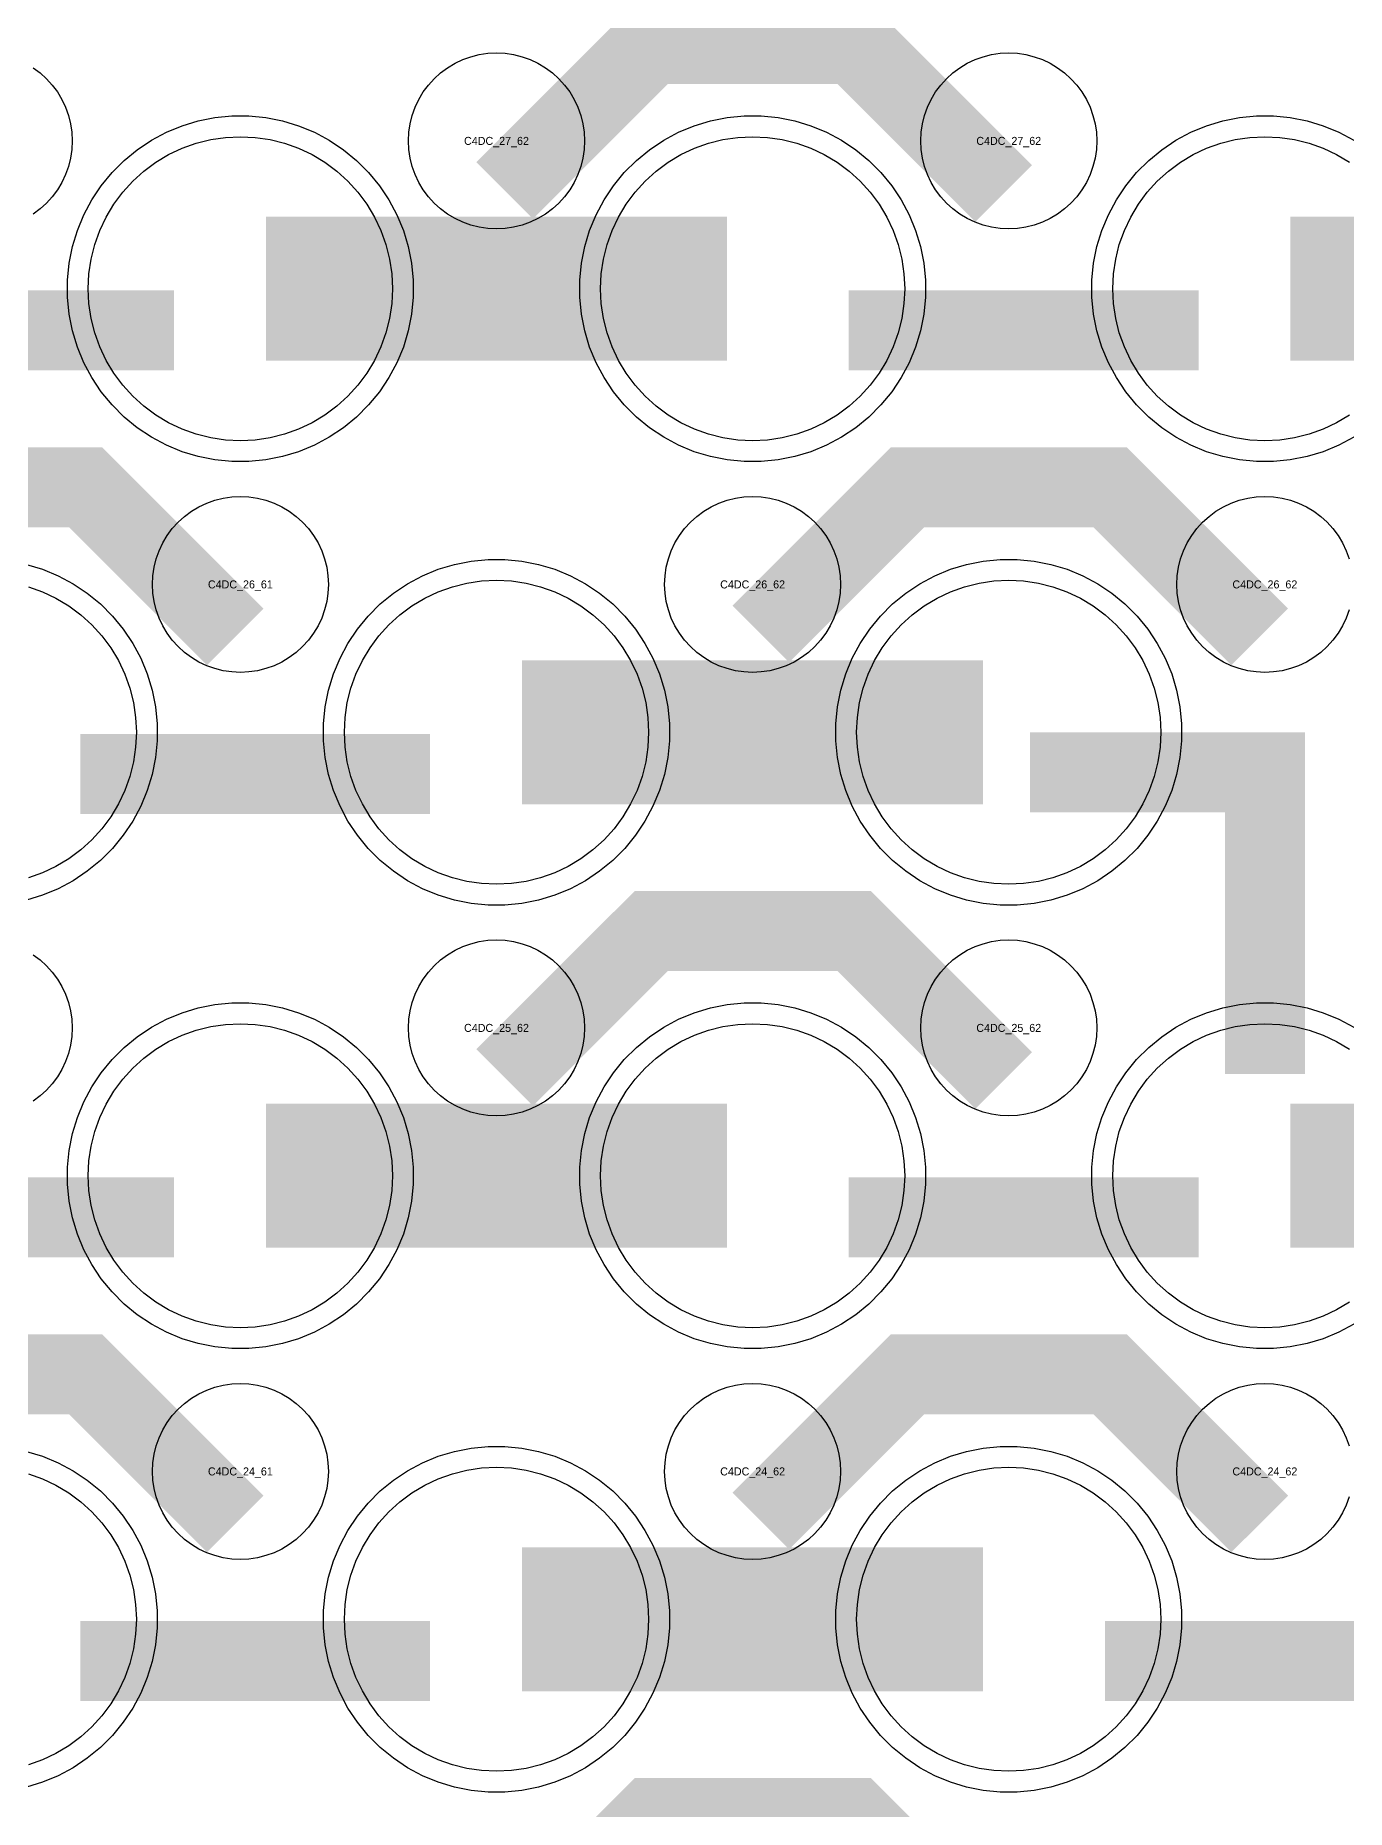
# Model space of a CAD drawing. Extents: x -11880 to 11880, y -14992 to 14992.
# Drawn here: x 7696 to 8106, y -11573 to -11019 of the extents above; entities that cross this region are included whole.
import ezdxf
from ezdxf.enums import TextEntityAlignment as Align

# ---------------------------------------------------------------- set-up
doc = ezdxf.new("R2010")
doc.units = 0
doc.header["$MEASUREMENT"] = 0
for name, color, linetype in [('GDS_775_DT_237', 138, 'CONTINUOUS'), ('RDL1_FS', 34, 'CONTINUOUS'), ('RDL_BS', 160, 'CONTINUOUS')]:
    doc.layers.add(name, color=color, linetype=linetype)

msp = doc.modelspace()

# ---------------------------------------------------------------- linework, layer by layer
at = {"layer": 'RDL1_FS', "color": 241, "true_color": 0xf7abae}
for points in [[(7760, -11145.844), (7755.343, -11145.615), (7750.732, -11144.931), (7746.209, -11143.799), (7741.819, -11142.227), (7737.605, -11140.235), (7733.605, -11137.837), (7729.86, -11135.059), (7726.406, -11131.929), (7723.276, -11128.475), (7720.498, -11124.73), (7718.1, -11120.73), (7716.108, -11116.516), (7714.536, -11112.126), (7713.404, -11107.603), (7712.72, -11102.992), (7712.491, -11098.335), (7712.72, -11093.678), (7713.404, -11089.067), (7714.536, -11084.544), (7716.108, -11080.154), (7718.1, -11075.94), (7720.498, -11071.94), (7723.276, -11068.195), (7726.406, -11064.741), (7729.86, -11061.611), (7733.605, -11058.833), (7737.605, -11056.435), (7741.819, -11054.443), (7746.209, -11052.871), (7750.732, -11051.739), (7755.343, -11051.055), (7760, -11050.826), (7764.657, -11051.055), (7769.268, -11051.739), (7773.791, -11052.871), (7778.181, -11054.443), (7782.395, -11056.435), (7786.395, -11058.833), (7790.14, -11061.611), (7793.594, -11064.741), (7796.724, -11068.195), (7799.502, -11071.94), (7801.9, -11075.94), (7803.892, -11080.154), (7805.464, -11084.544), (7806.596, -11089.067), (7807.28, -11093.678), (7807.509, -11098.335), (7807.28, -11102.992), (7806.596, -11107.603), (7805.464, -11112.126), (7803.892, -11116.516), (7801.9, -11120.73), (7799.502, -11124.73), (7796.724, -11128.475), (7793.594, -11131.929), (7790.14, -11135.059), (7786.395, -11137.837), (7782.395, -11140.235), (7778.181, -11142.227), (7773.791, -11143.799), (7769.268, -11144.931), (7764.657, -11145.615)], [(7920, -11145.844), (7915.343, -11145.615), (7910.732, -11144.931), (7906.209, -11143.799), (7901.819, -11142.227), (7897.605, -11140.235), (7893.605, -11137.837), (7889.86, -11135.059), (7886.406, -11131.929), (7883.276, -11128.475), (7880.498, -11124.73), (7878.1, -11120.73), (7876.108, -11116.516), (7874.536, -11112.126), (7873.404, -11107.603), (7872.72, -11102.992), (7872.491, -11098.335), (7872.72, -11093.678), (7873.404, -11089.067), (7874.536, -11084.544), (7876.108, -11080.154), (7878.1, -11075.94), (7880.498, -11071.94), (7883.276, -11068.195), (7886.406, -11064.741), (7889.86, -11061.611), (7893.605, -11058.833), (7897.605, -11056.435), (7901.819, -11054.443), (7906.209, -11052.871), (7910.732, -11051.739), (7915.343, -11051.055), (7920, -11050.826), (7924.657, -11051.055), (7929.268, -11051.739), (7933.791, -11052.871), (7938.181, -11054.443), (7942.395, -11056.435), (7946.395, -11058.833), (7950.14, -11061.611), (7953.594, -11064.741), (7956.724, -11068.195), (7959.502, -11071.94), (7961.9, -11075.94), (7963.892, -11080.154), (7965.464, -11084.544), (7966.596, -11089.067), (7967.28, -11093.678), (7967.509, -11098.335), (7967.28, -11102.992), (7966.596, -11107.603), (7965.464, -11112.126), (7963.892, -11116.516), (7961.9, -11120.73), (7959.502, -11124.73), (7956.724, -11128.475), (7953.594, -11131.929), (7950.14, -11135.059), (7946.395, -11137.837), (7942.395, -11140.235), (7938.181, -11142.227), (7933.791, -11143.799), (7929.268, -11144.931), (7924.657, -11145.615)], [(7840, -11561.534), (7835.343, -11561.305), (7830.732, -11560.621), (7826.209, -11559.489), (7821.819, -11557.917), (7817.605, -11555.925), (7813.605, -11553.527), (7809.86, -11550.749), (7806.406, -11547.619), (7803.276, -11544.165), (7800.498, -11540.42), (7798.1, -11536.42), (7796.108, -11532.206), (7794.536, -11527.816), (7793.404, -11523.293), (7792.72, -11518.682), (7792.491, -11514.025), (7792.72, -11509.368), (7793.404, -11504.757), (7794.536, -11500.234), (7796.108, -11495.844), (7798.1, -11491.63), (7800.498, -11487.63), (7803.276, -11483.885), (7806.406, -11480.431), (7809.86, -11477.301), (7813.605, -11474.523), (7817.605, -11472.125), (7821.819, -11470.133), (7826.209, -11468.561), (7830.732, -11467.429), (7835.343, -11466.745), (7840, -11466.516), (7844.657, -11466.745), (7849.268, -11467.429), (7853.791, -11468.561), (7858.181, -11470.133), (7862.395, -11472.125), (7866.395, -11474.523), (7870.14, -11477.301), (7873.594, -11480.431), (7876.724, -11483.885), (7879.502, -11487.63), (7881.9, -11491.63), (7883.892, -11495.844), (7885.464, -11500.234), (7886.596, -11504.757), (7887.28, -11509.368), (7887.509, -11514.025), (7887.28, -11518.682), (7886.596, -11523.293), (7885.464, -11527.816), (7883.892, -11532.206), (7881.9, -11536.42), (7879.502, -11540.42), (7876.724, -11544.165), (7873.594, -11547.619), (7870.14, -11550.749), (7866.395, -11553.527), (7862.395, -11555.925), (7858.181, -11557.917), (7853.791, -11559.489), (7849.268, -11560.621), (7844.657, -11561.305)], [(8000, -11561.534), (7995.343, -11561.305), (7990.732, -11560.621), (7986.209, -11559.489), (7981.819, -11557.917), (7977.605, -11555.925), (7973.605, -11553.527), (7969.86, -11550.749), (7966.406, -11547.619), (7963.276, -11544.165), (7960.498, -11540.42), (7958.1, -11536.42), (7956.108, -11532.206), (7954.536, -11527.816), (7953.404, -11523.293), (7952.72, -11518.682), (7952.491, -11514.025), (7952.72, -11509.368), (7953.404, -11504.757), (7954.536, -11500.234), (7956.108, -11495.844), (7958.1, -11491.63), (7960.498, -11487.63), (7963.276, -11483.885), (7966.406, -11480.431), (7969.86, -11477.301), (7973.605, -11474.523), (7977.605, -11472.125), (7981.819, -11470.133), (7986.209, -11468.561), (7990.732, -11467.429), (7995.343, -11466.745), (8000, -11466.516), (8004.657, -11466.745), (8009.268, -11467.429), (8013.791, -11468.561), (8018.181, -11470.133), (8022.395, -11472.125), (8026.395, -11474.523), (8030.14, -11477.301), (8033.594, -11480.431), (8036.724, -11483.885), (8039.502, -11487.63), (8041.9, -11491.63), (8043.892, -11495.844), (8045.464, -11500.234), (8046.596, -11504.757), (8047.28, -11509.368), (8047.509, -11514.025), (8047.28, -11518.682), (8046.596, -11523.293), (8045.464, -11527.816), (8043.892, -11532.206), (8041.9, -11536.42), (8039.502, -11540.42), (8036.724, -11544.165), (8033.594, -11547.619), (8030.14, -11550.749), (8026.395, -11553.527), (8022.395, -11555.925), (8018.181, -11557.917), (8013.791, -11559.489), (8009.268, -11560.621), (8004.657, -11561.305)]]:
    msp.add_lwpolyline(points, close=True, dxfattribs=at)
for points in [[(8106.395, -11137.837), (8102.395, -11140.235), (8098.181, -11142.227), (8093.791, -11143.799), (8089.268, -11144.931), (8084.657, -11145.615), (8080, -11145.844), (8075.343, -11145.615), (8070.732, -11144.931), (8066.209, -11143.799), (8061.819, -11142.227), (8057.605, -11140.235), (8053.605, -11137.837), (8049.86, -11135.059), (8046.406, -11131.929), (8043.276, -11128.475), (8040.498, -11124.73), (8038.1, -11120.73), (8036.108, -11116.516), (8034.536, -11112.126), (8033.404, -11107.603), (8032.72, -11102.992), (8032.491, -11098.335), (8032.72, -11093.678), (8033.404, -11089.067), (8034.536, -11084.544), (8036.108, -11080.154), (8038.1, -11075.94), (8040.498, -11071.94), (8043.276, -11068.195), (8046.406, -11064.741), (8049.86, -11061.611), (8053.605, -11058.833), (8057.605, -11056.435), (8061.819, -11054.443), (8066.209, -11052.871), (8070.732, -11051.739), (8075.343, -11051.055), (8080, -11050.826), (8084.657, -11051.055), (8089.268, -11051.739), (8093.791, -11052.871), (8098.181, -11054.443), (8102.395, -11056.435), (8106.395, -11058.833)], [(7693.791, -11468.561), (7698.181, -11470.133), (7702.395, -11472.125), (7706.395, -11474.523), (7710.14, -11477.301), (7713.594, -11480.431), (7716.724, -11483.885), (7719.502, -11487.63), (7721.9, -11491.63), (7723.892, -11495.844), (7725.464, -11500.234), (7726.596, -11504.757), (7727.28, -11509.368), (7727.509, -11514.025), (7727.28, -11518.682), (7726.596, -11523.293), (7725.464, -11527.816), (7723.892, -11532.206), (7721.9, -11536.42), (7719.502, -11540.42), (7716.724, -11544.165), (7713.594, -11547.619), (7710.14, -11550.749), (7706.395, -11553.527), (7702.395, -11555.925), (7698.181, -11557.917), (7693.791, -11559.489)]]:
    msp.add_lwpolyline(points, dxfattribs=at)
for points in [[(7768.002, -11098.335, 45, 45, 0), (7840.002, -11098.335, 45, 45, 0)], [(7840.002, -11098.335, 45, 45, 0), (7912.002, -11098.335, 45, 45, 0)], [(8088.002, -11098.335, 45, 45, 0), (8160.002, -11098.335, 45, 45, 0)], [(7848.002, -11514.025, 45, 45, 0), (7920.002, -11514.025, 45, 45, 0)], [(7920.002, -11514.025, 45, 45, 0), (7992.002, -11514.025, 45, 45, 0)]]:
    msp.add_lwpolyline(points, format="xyseb", dxfattribs=at)
at = {"layer": 'RDL1_FS'}
for points in [[(7840, -11284.409), (7835.343, -11284.18), (7830.732, -11283.496), (7826.209, -11282.364), (7821.819, -11280.792), (7817.605, -11278.8), (7813.605, -11276.402), (7809.86, -11273.624), (7806.406, -11270.494), (7803.276, -11267.04), (7800.498, -11263.295), (7798.1, -11259.295), (7796.108, -11255.081), (7794.536, -11250.691), (7793.404, -11246.168), (7792.72, -11241.557), (7792.491, -11236.9), (7792.72, -11232.243), (7793.404, -11227.632), (7794.536, -11223.109), (7796.108, -11218.719), (7798.1, -11214.505), (7800.498, -11210.505), (7803.276, -11206.76), (7806.406, -11203.306), (7809.86, -11200.176), (7813.605, -11197.398), (7817.605, -11195), (7821.819, -11193.008), (7826.209, -11191.436), (7830.732, -11190.304), (7835.343, -11189.62), (7840, -11189.391), (7844.657, -11189.62), (7849.268, -11190.304), (7853.791, -11191.436), (7858.181, -11193.008), (7862.395, -11195), (7866.395, -11197.398), (7870.14, -11200.176), (7873.594, -11203.306), (7876.724, -11206.76), (7879.502, -11210.505), (7881.9, -11214.505), (7883.892, -11218.719), (7885.464, -11223.109), (7886.596, -11227.632), (7887.28, -11232.243), (7887.509, -11236.9), (7887.28, -11241.557), (7886.596, -11246.168), (7885.464, -11250.691), (7883.892, -11255.081), (7881.9, -11259.295), (7879.502, -11263.295), (7876.724, -11267.04), (7873.594, -11270.494), (7870.14, -11273.624), (7866.395, -11276.402), (7862.395, -11278.8), (7858.181, -11280.792), (7853.791, -11282.364), (7849.268, -11283.496), (7844.657, -11284.18)], [(8000, -11284.409), (7995.343, -11284.18), (7990.732, -11283.496), (7986.209, -11282.364), (7981.819, -11280.792), (7977.605, -11278.8), (7973.605, -11276.402), (7969.86, -11273.624), (7966.406, -11270.494), (7963.276, -11267.04), (7960.498, -11263.295), (7958.1, -11259.295), (7956.108, -11255.081), (7954.536, -11250.691), (7953.404, -11246.168), (7952.72, -11241.557), (7952.491, -11236.9), (7952.72, -11232.243), (7953.404, -11227.632), (7954.536, -11223.109), (7956.108, -11218.719), (7958.1, -11214.505), (7960.498, -11210.505), (7963.276, -11206.76), (7966.406, -11203.306), (7969.86, -11200.176), (7973.605, -11197.398), (7977.605, -11195), (7981.819, -11193.008), (7986.209, -11191.436), (7990.732, -11190.304), (7995.343, -11189.62), (8000, -11189.391), (8004.657, -11189.62), (8009.268, -11190.304), (8013.791, -11191.436), (8018.181, -11193.008), (8022.395, -11195), (8026.395, -11197.398), (8030.14, -11200.176), (8033.594, -11203.306), (8036.724, -11206.76), (8039.502, -11210.505), (8041.9, -11214.505), (8043.892, -11218.719), (8045.464, -11223.109), (8046.596, -11227.632), (8047.28, -11232.243), (8047.509, -11236.9), (8047.28, -11241.557), (8046.596, -11246.168), (8045.464, -11250.691), (8043.892, -11255.081), (8041.9, -11259.295), (8039.502, -11263.295), (8036.724, -11267.04), (8033.594, -11270.494), (8030.14, -11273.624), (8026.395, -11276.402), (8022.395, -11278.8), (8018.181, -11280.792), (8013.791, -11282.364), (8009.268, -11283.496), (8004.657, -11284.18)], [(7760, -11422.969), (7755.343, -11422.74), (7750.732, -11422.056), (7746.209, -11420.924), (7741.819, -11419.352), (7737.605, -11417.36), (7733.605, -11414.962), (7729.86, -11412.184), (7726.406, -11409.054), (7723.276, -11405.6), (7720.498, -11401.855), (7718.1, -11397.855), (7716.108, -11393.641), (7714.536, -11389.251), (7713.404, -11384.728), (7712.72, -11380.117), (7712.491, -11375.46), (7712.72, -11370.803), (7713.404, -11366.192), (7714.536, -11361.669), (7716.108, -11357.279), (7718.1, -11353.065), (7720.498, -11349.065), (7723.276, -11345.32), (7726.406, -11341.866), (7729.86, -11338.736), (7733.605, -11335.958), (7737.605, -11333.56), (7741.819, -11331.568), (7746.209, -11329.996), (7750.732, -11328.864), (7755.343, -11328.18), (7760, -11327.951), (7764.657, -11328.18), (7769.268, -11328.864), (7773.791, -11329.996), (7778.181, -11331.568), (7782.395, -11333.56), (7786.395, -11335.958), (7790.14, -11338.736), (7793.594, -11341.866), (7796.724, -11345.32), (7799.502, -11349.065), (7801.9, -11353.065), (7803.892, -11357.279), (7805.464, -11361.669), (7806.596, -11366.192), (7807.28, -11370.803), (7807.509, -11375.46), (7807.28, -11380.117), (7806.596, -11384.728), (7805.464, -11389.251), (7803.892, -11393.641), (7801.9, -11397.855), (7799.502, -11401.855), (7796.724, -11405.6), (7793.594, -11409.054), (7790.14, -11412.184), (7786.395, -11414.962), (7782.395, -11417.36), (7778.181, -11419.352), (7773.791, -11420.924), (7769.268, -11422.056), (7764.657, -11422.74)], [(7920, -11422.969), (7915.343, -11422.74), (7910.732, -11422.056), (7906.209, -11420.924), (7901.819, -11419.352), (7897.605, -11417.36), (7893.605, -11414.962), (7889.86, -11412.184), (7886.406, -11409.054), (7883.276, -11405.6), (7880.498, -11401.855), (7878.1, -11397.855), (7876.108, -11393.641), (7874.536, -11389.251), (7873.404, -11384.728), (7872.72, -11380.117), (7872.491, -11375.46), (7872.72, -11370.803), (7873.404, -11366.192), (7874.536, -11361.669), (7876.108, -11357.279), (7878.1, -11353.065), (7880.498, -11349.065), (7883.276, -11345.32), (7886.406, -11341.866), (7889.86, -11338.736), (7893.605, -11335.958), (7897.605, -11333.56), (7901.819, -11331.568), (7906.209, -11329.996), (7910.732, -11328.864), (7915.343, -11328.18), (7920, -11327.951), (7924.657, -11328.18), (7929.268, -11328.864), (7933.791, -11329.996), (7938.181, -11331.568), (7942.395, -11333.56), (7946.395, -11335.958), (7950.14, -11338.736), (7953.594, -11341.866), (7956.724, -11345.32), (7959.502, -11349.065), (7961.9, -11353.065), (7963.892, -11357.279), (7965.464, -11361.669), (7966.596, -11366.192), (7967.28, -11370.803), (7967.509, -11375.46), (7967.28, -11380.117), (7966.596, -11384.728), (7965.464, -11389.251), (7963.892, -11393.641), (7961.9, -11397.855), (7959.502, -11401.855), (7956.724, -11405.6), (7953.594, -11409.054), (7950.14, -11412.184), (7946.395, -11414.962), (7942.395, -11417.36), (7938.181, -11419.352), (7933.791, -11420.924), (7929.268, -11422.056), (7924.657, -11422.74)]]:
    msp.add_lwpolyline(points, close=True, dxfattribs=at)
for points in [[(7693.791, -11191.436), (7698.181, -11193.008), (7702.395, -11195), (7706.395, -11197.398), (7710.14, -11200.176), (7713.594, -11203.306), (7716.724, -11206.76), (7719.502, -11210.505), (7721.9, -11214.505), (7723.892, -11218.719), (7725.464, -11223.109), (7726.596, -11227.632), (7727.28, -11232.243), (7727.509, -11236.9), (7727.28, -11241.557), (7726.596, -11246.168), (7725.464, -11250.691), (7723.892, -11255.081), (7721.9, -11259.295), (7719.502, -11263.295), (7716.724, -11267.04), (7713.594, -11270.494), (7710.14, -11273.624), (7706.395, -11276.402), (7702.395, -11278.8), (7698.181, -11280.792), (7693.791, -11282.364)], [(8106.395, -11414.962), (8102.395, -11417.36), (8098.181, -11419.352), (8093.791, -11420.924), (8089.268, -11422.056), (8084.657, -11422.74), (8080, -11422.969), (8075.343, -11422.74), (8070.732, -11422.056), (8066.209, -11420.924), (8061.819, -11419.352), (8057.605, -11417.36), (8053.605, -11414.962), (8049.86, -11412.184), (8046.406, -11409.054), (8043.276, -11405.6), (8040.498, -11401.855), (8038.1, -11397.855), (8036.108, -11393.641), (8034.536, -11389.251), (8033.404, -11384.728), (8032.72, -11380.117), (8032.491, -11375.46), (8032.72, -11370.803), (8033.404, -11366.192), (8034.536, -11361.669), (8036.108, -11357.279), (8038.1, -11353.065), (8040.498, -11349.065), (8043.276, -11345.32), (8046.406, -11341.866), (8049.86, -11338.736), (8053.605, -11335.958), (8057.605, -11333.56), (8061.819, -11331.568), (8066.209, -11329.996), (8070.732, -11328.864), (8075.343, -11328.18), (8080, -11327.951), (8084.657, -11328.18), (8089.268, -11328.864), (8093.791, -11329.996), (8098.181, -11331.568), (8102.395, -11333.56), (8106.395, -11335.958)]]:
    msp.add_lwpolyline(points, dxfattribs=at)
for points in [[(7848.002, -11236.9, 45, 45, 0), (7920.002, -11236.9, 45, 45, 0)], [(7920.002, -11236.9, 45, 45, 0), (7992.002, -11236.9, 45, 45, 0)], [(7768.002, -11375.46, 45, 45, 0), (7840.002, -11375.46, 45, 45, 0)], [(7840.002, -11375.46, 45, 45, 0), (7912.002, -11375.46, 45, 45, 0)], [(8088.002, -11375.46, 45, 45, 0), (8160.002, -11375.46, 45, 45, 0)]]:
    msp.add_lwpolyline(points, format="xyseb", dxfattribs=at)
at = {"layer": 'RDL_BS'}
for points in [[(7842.562, -11067.649, 25, 25, 0), (7888.377, -11021.834, 25, 25, 0), (7921.93, -11021.834, 25, 25, 0)], [(7998.401, -11068.548, 25, 25, 0), (7951.687, -11021.834, 25, 25, 0), (7921.929, -11021.834, 25, 25, 0)], [(7758.401, -11207.113, 25, 25, 0), (7711.687, -11160.399, 25, 25, 0), (7681.929, -11160.399, 25, 25, 0)], [(7922.562, -11206.214, 25, 25, 0), (7968.377, -11160.399, 25, 25, 0), (8001.93, -11160.399, 25, 25, 0)], [(8078.401, -11207.113, 25, 25, 0), (8031.687, -11160.399, 25, 25, 0), (8001.929, -11160.399, 25, 25, 0)], [(8080, -11343.677, 25, 25, 0), (8080, -11236.9, 25, 25, 0)], [(7710.016, -11249.913, 25, 25, 0), (7819.281, -11249.913, 25, 25, 0)], [(8092.5, -11249.4, 25, 25, 0), (8006.667, -11249.4, 25, 25, 0)], [(8052.944, -11249.4, 25, 25, 0), (8011.74, -11249.4, 25, 25, 0)], [(8080, -11267.369, 25, 25, 0), (8080, -11312.989, 25, 25, 0)], [(7842.562, -11344.774, 25, 25, 0), (7888.377, -11298.959, 25, 25, 0), (7921.93, -11298.959, 25, 25, 0)], [(7998.401, -11345.673, 25, 25, 0), (7951.687, -11298.959, 25, 25, 0), (7921.929, -11298.959, 25, 25, 0)], [(7630.016, -11388.473, 25, 25, 0), (7739.281, -11388.473, 25, 25, 0)], [(7950.016, -11388.473, 25, 25, 0), (8059.281, -11388.473, 25, 25, 0)], [(7758.401, -11484.238, 25, 25, 0), (7711.687, -11437.524, 25, 25, 0), (7681.929, -11437.524, 25, 25, 0)], [(7922.562, -11483.339, 25, 25, 0), (7968.377, -11437.524, 25, 25, 0), (8001.93, -11437.524, 25, 25, 0)], [(8078.401, -11484.238, 25, 25, 0), (8031.687, -11437.524, 25, 25, 0), (8001.929, -11437.524, 25, 25, 0)], [(7842.562, -11621.904, 25, 25, 0), (7888.377, -11576.089, 25, 25, 0), (7921.93, -11576.089, 25, 25, 0)], [(7998.401, -11622.803, 25, 25, 0), (7951.687, -11576.089, 25, 25, 0), (7921.929, -11576.089, 25, 25, 0)]]:
    msp.add_lwpolyline(points, format="xyseb", dxfattribs=at)
for points in [[(7695.28, -11029.29), (7697.443, -11030.893), (7699.442, -11032.705), (7701.254, -11034.704), (7702.857, -11036.867), (7704.25, -11039.191), (7705.402, -11041.628), (7706.309, -11044.163), (7706.966, -11046.782), (7707.362, -11049.454), (7707.494, -11052.147), (7707.362, -11054.84), (7706.966, -11057.512), (7706.309, -11060.131), (7705.402, -11062.666), (7704.25, -11065.103), (7702.857, -11067.427), (7701.254, -11069.59), (7699.442, -11071.589), (7697.443, -11073.401), (7695.28, -11075.004)], [(8106.309, -11198.696), (8105.402, -11201.231), (8104.25, -11203.668), (8102.857, -11205.992), (8101.254, -11208.155), (8099.442, -11210.154), (8097.443, -11211.966), (8095.28, -11213.569), (8092.956, -11214.962), (8090.519, -11216.114), (8087.984, -11217.021), (8085.365, -11217.678), (8082.693, -11218.074), (8080, -11218.206), (8077.307, -11218.074), (8074.635, -11217.678), (8072.016, -11217.021), (8069.481, -11216.114), (8067.044, -11214.962), (8064.72, -11213.569), (8062.557, -11211.966), (8060.558, -11210.154), (8058.746, -11208.155), (8057.143, -11205.992), (8055.75, -11203.668), (8054.598, -11201.231), (8053.691, -11198.696), (8053.034, -11196.077), (8052.638, -11193.405), (8052.506, -11190.712), (8052.638, -11188.019), (8053.034, -11185.347), (8053.691, -11182.728), (8054.598, -11180.193), (8055.75, -11177.756), (8057.143, -11175.432), (8058.746, -11173.269), (8060.558, -11171.27), (8062.557, -11169.458), (8064.72, -11167.855), (8067.044, -11166.462), (8069.481, -11165.31), (8072.016, -11164.403), (8074.635, -11163.746), (8077.307, -11163.35), (8080, -11163.218), (8082.693, -11163.35), (8085.365, -11163.746), (8087.984, -11164.403), (8090.519, -11165.31), (8092.956, -11166.462), (8095.28, -11167.855), (8097.443, -11169.458), (8099.442, -11171.27), (8101.254, -11173.269), (8102.857, -11175.432), (8104.25, -11177.756), (8105.402, -11180.193), (8106.309, -11182.728)], [(7693.165, -11184.463), (7698.205, -11185.994), (7703.115, -11188.025), (7707.777, -11190.517), (7712.191, -11193.464), (7716.292, -11196.826), (7720.074, -11200.608), (7723.436, -11204.709), (7726.383, -11209.123), (7728.875, -11213.785), (7730.906, -11218.695), (7732.437, -11223.735), (7733.483, -11228.962), (7734, -11234.256), (7734, -11239.544), (7733.483, -11244.838), (7732.437, -11250.065), (7730.906, -11255.105), (7728.875, -11260.015), (7726.383, -11264.677), (7723.436, -11269.091), (7720.074, -11273.192), (7716.292, -11276.974), (7712.191, -11280.336), (7707.777, -11283.283), (7703.115, -11285.775), (7698.205, -11287.806), (7693.165, -11289.337)], [(7695.28, -11306.415), (7697.443, -11308.018), (7699.442, -11309.83), (7701.254, -11311.829), (7702.857, -11313.992), (7704.25, -11316.316), (7705.402, -11318.753), (7706.309, -11321.288), (7706.966, -11323.907), (7707.362, -11326.579), (7707.494, -11329.272), (7707.362, -11331.965), (7706.966, -11334.637), (7706.309, -11337.256), (7705.402, -11339.791), (7704.25, -11342.228), (7702.857, -11344.552), (7701.254, -11346.715), (7699.442, -11348.714), (7697.443, -11350.526), (7695.28, -11352.129)], [(8107.777, -11421.843), (8103.115, -11424.335), (8098.205, -11426.366), (8093.165, -11427.897), (8087.938, -11428.943), (8082.644, -11429.46), (8077.356, -11429.46), (8072.062, -11428.943), (8066.835, -11427.897), (8061.795, -11426.366), (8056.885, -11424.335), (8052.223, -11421.843), (8047.809, -11418.896), (8043.708, -11415.534), (8039.926, -11411.752), (8036.564, -11407.651), (8033.617, -11403.237), (8031.125, -11398.575), (8029.094, -11393.665), (8027.563, -11388.625), (8026.517, -11383.398), (8026, -11378.104), (8026, -11372.816), (8026.517, -11367.522), (8027.563, -11362.295), (8029.094, -11357.255), (8031.125, -11352.345), (8033.617, -11347.683), (8036.564, -11343.269), (8039.926, -11339.168), (8043.708, -11335.386), (8047.809, -11332.024), (8052.223, -11329.077), (8056.885, -11326.585), (8061.795, -11324.554), (8066.835, -11323.023), (8072.062, -11321.977), (8077.356, -11321.46), (8082.644, -11321.46), (8087.938, -11321.977), (8093.165, -11323.023), (8098.205, -11324.554), (8103.115, -11326.585), (8107.777, -11329.077)], [(8106.309, -11475.821), (8105.402, -11478.356), (8104.25, -11480.793), (8102.857, -11483.117), (8101.254, -11485.28), (8099.442, -11487.279), (8097.443, -11489.091), (8095.28, -11490.694), (8092.956, -11492.087), (8090.519, -11493.239), (8087.984, -11494.146), (8085.365, -11494.803), (8082.693, -11495.199), (8080, -11495.331), (8077.307, -11495.199), (8074.635, -11494.803), (8072.016, -11494.146), (8069.481, -11493.239), (8067.044, -11492.087), (8064.72, -11490.694), (8062.557, -11489.091), (8060.558, -11487.279), (8058.746, -11485.28), (8057.143, -11483.117), (8055.75, -11480.793), (8054.598, -11478.356), (8053.691, -11475.821), (8053.034, -11473.202), (8052.638, -11470.53), (8052.506, -11467.837), (8052.638, -11465.144), (8053.034, -11462.472), (8053.691, -11459.853), (8054.598, -11457.318), (8055.75, -11454.881), (8057.143, -11452.557), (8058.746, -11450.394), (8060.558, -11448.395), (8062.557, -11446.583), (8064.72, -11444.98), (8067.044, -11443.587), (8069.481, -11442.435), (8072.016, -11441.528), (8074.635, -11440.871), (8077.307, -11440.475), (8080, -11440.343), (8082.693, -11440.475), (8085.365, -11440.871), (8087.984, -11441.528), (8090.519, -11442.435), (8092.956, -11443.587), (8095.28, -11444.98), (8097.443, -11446.583), (8099.442, -11448.395), (8101.254, -11450.394), (8102.857, -11452.557), (8104.25, -11454.881), (8105.402, -11457.318), (8106.309, -11459.853)]]:
    msp.add_lwpolyline(points, dxfattribs=at)
for points in [[(7840, -11079.641), (7837.307, -11079.509), (7834.635, -11079.113), (7832.016, -11078.456), (7829.481, -11077.549), (7827.044, -11076.397), (7824.72, -11075.004), (7822.557, -11073.401), (7820.558, -11071.589), (7818.746, -11069.59), (7817.143, -11067.427), (7815.75, -11065.103), (7814.598, -11062.666), (7813.691, -11060.131), (7813.034, -11057.512), (7812.638, -11054.84), (7812.506, -11052.147), (7812.638, -11049.454), (7813.034, -11046.782), (7813.691, -11044.163), (7814.598, -11041.628), (7815.75, -11039.191), (7817.143, -11036.867), (7818.746, -11034.704), (7820.558, -11032.705), (7822.557, -11030.893), (7824.72, -11029.29), (7827.044, -11027.897), (7829.481, -11026.745), (7832.016, -11025.838), (7834.635, -11025.181), (7837.307, -11024.785), (7840, -11024.653), (7842.693, -11024.785), (7845.365, -11025.181), (7847.984, -11025.838), (7850.519, -11026.745), (7852.956, -11027.897), (7855.28, -11029.29), (7857.443, -11030.893), (7859.442, -11032.705), (7861.254, -11034.704), (7862.857, -11036.867), (7864.25, -11039.191), (7865.402, -11041.628), (7866.309, -11044.163), (7866.966, -11046.782), (7867.362, -11049.454), (7867.494, -11052.147), (7867.362, -11054.84), (7866.966, -11057.512), (7866.309, -11060.131), (7865.402, -11062.666), (7864.25, -11065.103), (7862.857, -11067.427), (7861.254, -11069.59), (7859.442, -11071.589), (7857.443, -11073.401), (7855.28, -11075.004), (7852.956, -11076.397), (7850.519, -11077.549), (7847.984, -11078.456), (7845.365, -11079.113), (7842.693, -11079.509)], [(8000, -11079.641), (7997.307, -11079.509), (7994.635, -11079.113), (7992.016, -11078.456), (7989.481, -11077.549), (7987.044, -11076.397), (7984.72, -11075.004), (7982.557, -11073.401), (7980.558, -11071.589), (7978.746, -11069.59), (7977.143, -11067.427), (7975.75, -11065.103), (7974.598, -11062.666), (7973.691, -11060.131), (7973.034, -11057.512), (7972.638, -11054.84), (7972.506, -11052.147), (7972.638, -11049.454), (7973.034, -11046.782), (7973.691, -11044.163), (7974.598, -11041.628), (7975.75, -11039.191), (7977.143, -11036.867), (7978.746, -11034.704), (7980.558, -11032.705), (7982.557, -11030.893), (7984.72, -11029.29), (7987.044, -11027.897), (7989.481, -11026.745), (7992.016, -11025.838), (7994.635, -11025.181), (7997.307, -11024.785), (8000, -11024.653), (8002.693, -11024.785), (8005.365, -11025.181), (8007.984, -11025.838), (8010.519, -11026.745), (8012.956, -11027.897), (8015.28, -11029.29), (8017.443, -11030.893), (8019.442, -11032.705), (8021.254, -11034.704), (8022.857, -11036.867), (8024.25, -11039.191), (8025.402, -11041.628), (8026.309, -11044.163), (8026.966, -11046.782), (8027.362, -11049.454), (8027.494, -11052.147), (8027.362, -11054.84), (8026.966, -11057.512), (8026.309, -11060.131), (8025.402, -11062.666), (8024.25, -11065.103), (8022.857, -11067.427), (8021.254, -11069.59), (8019.442, -11071.589), (8017.443, -11073.401), (8015.28, -11075.004), (8012.956, -11076.397), (8010.519, -11077.549), (8007.984, -11078.456), (8005.365, -11079.113), (8002.693, -11079.509)], [(7760, -11218.206), (7757.307, -11218.074), (7754.635, -11217.678), (7752.016, -11217.021), (7749.481, -11216.114), (7747.044, -11214.962), (7744.72, -11213.569), (7742.557, -11211.966), (7740.558, -11210.154), (7738.746, -11208.155), (7737.143, -11205.992), (7735.75, -11203.668), (7734.598, -11201.231), (7733.691, -11198.696), (7733.034, -11196.077), (7732.638, -11193.405), (7732.506, -11190.712), (7732.638, -11188.019), (7733.034, -11185.347), (7733.691, -11182.728), (7734.598, -11180.193), (7735.75, -11177.756), (7737.143, -11175.432), (7738.746, -11173.269), (7740.558, -11171.27), (7742.557, -11169.458), (7744.72, -11167.855), (7747.044, -11166.462), (7749.481, -11165.31), (7752.016, -11164.403), (7754.635, -11163.746), (7757.307, -11163.35), (7760, -11163.218), (7762.693, -11163.35), (7765.365, -11163.746), (7767.984, -11164.403), (7770.519, -11165.31), (7772.956, -11166.462), (7775.28, -11167.855), (7777.443, -11169.458), (7779.442, -11171.27), (7781.254, -11173.269), (7782.857, -11175.432), (7784.25, -11177.756), (7785.402, -11180.193), (7786.309, -11182.728), (7786.966, -11185.347), (7787.362, -11188.019), (7787.494, -11190.712), (7787.362, -11193.405), (7786.966, -11196.077), (7786.309, -11198.696), (7785.402, -11201.231), (7784.25, -11203.668), (7782.857, -11205.992), (7781.254, -11208.155), (7779.442, -11210.154), (7777.443, -11211.966), (7775.28, -11213.569), (7772.956, -11214.962), (7770.519, -11216.114), (7767.984, -11217.021), (7765.365, -11217.678), (7762.693, -11218.074)], [(7920, -11218.206), (7917.307, -11218.074), (7914.635, -11217.678), (7912.016, -11217.021), (7909.481, -11216.114), (7907.044, -11214.962), (7904.72, -11213.569), (7902.557, -11211.966), (7900.558, -11210.154), (7898.746, -11208.155), (7897.143, -11205.992), (7895.75, -11203.668), (7894.598, -11201.231), (7893.691, -11198.696), (7893.034, -11196.077), (7892.638, -11193.405), (7892.506, -11190.712), (7892.638, -11188.019), (7893.034, -11185.347), (7893.691, -11182.728), (7894.598, -11180.193), (7895.75, -11177.756), (7897.143, -11175.432), (7898.746, -11173.269), (7900.558, -11171.27), (7902.557, -11169.458), (7904.72, -11167.855), (7907.044, -11166.462), (7909.481, -11165.31), (7912.016, -11164.403), (7914.635, -11163.746), (7917.307, -11163.35), (7920, -11163.218), (7922.693, -11163.35), (7925.365, -11163.746), (7927.984, -11164.403), (7930.519, -11165.31), (7932.956, -11166.462), (7935.28, -11167.855), (7937.443, -11169.458), (7939.442, -11171.27), (7941.254, -11173.269), (7942.857, -11175.432), (7944.25, -11177.756), (7945.402, -11180.193), (7946.309, -11182.728), (7946.966, -11185.347), (7947.362, -11188.019), (7947.494, -11190.712), (7947.362, -11193.405), (7946.966, -11196.077), (7946.309, -11198.696), (7945.402, -11201.231), (7944.25, -11203.668), (7942.857, -11205.992), (7941.254, -11208.155), (7939.442, -11210.154), (7937.443, -11211.966), (7935.28, -11213.569), (7932.956, -11214.962), (7930.519, -11216.114), (7927.984, -11217.021), (7925.365, -11217.678), (7922.693, -11218.074)], [(7837.356, -11290.9), (7832.062, -11290.383), (7826.835, -11289.337), (7821.795, -11287.806), (7816.885, -11285.775), (7812.223, -11283.283), (7807.809, -11280.336), (7803.708, -11276.974), (7799.926, -11273.192), (7796.564, -11269.091), (7793.617, -11264.677), (7791.125, -11260.015), (7789.094, -11255.105), (7787.563, -11250.065), (7786.517, -11244.838), (7786, -11239.544), (7786, -11234.256), (7786.517, -11228.962), (7787.563, -11223.735), (7789.094, -11218.695), (7791.125, -11213.785), (7793.617, -11209.123), (7796.564, -11204.709), (7799.926, -11200.608), (7803.708, -11196.826), (7807.809, -11193.464), (7812.223, -11190.517), (7816.885, -11188.025), (7821.795, -11185.994), (7826.835, -11184.463), (7832.062, -11183.417), (7837.356, -11182.9), (7842.644, -11182.9), (7847.938, -11183.417), (7853.165, -11184.463), (7858.205, -11185.994), (7863.115, -11188.025), (7867.777, -11190.517), (7872.191, -11193.464), (7876.292, -11196.826), (7880.074, -11200.608), (7883.436, -11204.709), (7886.383, -11209.123), (7888.875, -11213.785), (7890.906, -11218.695), (7892.437, -11223.735), (7893.483, -11228.962), (7894, -11234.256), (7894, -11239.544), (7893.483, -11244.838), (7892.437, -11250.065), (7890.906, -11255.105), (7888.875, -11260.015), (7886.383, -11264.677), (7883.436, -11269.091), (7880.074, -11273.192), (7876.292, -11276.974), (7872.191, -11280.336), (7867.777, -11283.283), (7863.115, -11285.775), (7858.205, -11287.806), (7853.165, -11289.337), (7847.938, -11290.383), (7842.644, -11290.9)], [(7997.356, -11290.9), (7992.062, -11290.383), (7986.835, -11289.337), (7981.795, -11287.806), (7976.885, -11285.775), (7972.223, -11283.283), (7967.809, -11280.336), (7963.708, -11276.974), (7959.926, -11273.192), (7956.564, -11269.091), (7953.617, -11264.677), (7951.125, -11260.015), (7949.094, -11255.105), (7947.563, -11250.065), (7946.517, -11244.838), (7946, -11239.544), (7946, -11234.256), (7946.517, -11228.962), (7947.563, -11223.735), (7949.094, -11218.695), (7951.125, -11213.785), (7953.617, -11209.123), (7956.564, -11204.709), (7959.926, -11200.608), (7963.708, -11196.826), (7967.809, -11193.464), (7972.223, -11190.517), (7976.885, -11188.025), (7981.795, -11185.994), (7986.835, -11184.463), (7992.062, -11183.417), (7997.356, -11182.9), (8002.644, -11182.9), (8007.938, -11183.417), (8013.165, -11184.463), (8018.205, -11185.994), (8023.115, -11188.025), (8027.777, -11190.517), (8032.191, -11193.464), (8036.292, -11196.826), (8040.074, -11200.608), (8043.436, -11204.709), (8046.383, -11209.123), (8048.875, -11213.785), (8050.906, -11218.695), (8052.437, -11223.735), (8053.483, -11228.962), (8054, -11234.256), (8054, -11239.544), (8053.483, -11244.838), (8052.437, -11250.065), (8050.906, -11255.105), (8048.875, -11260.015), (8046.383, -11264.677), (8043.436, -11269.091), (8040.074, -11273.192), (8036.292, -11276.974), (8032.191, -11280.336), (8027.777, -11283.283), (8023.115, -11285.775), (8018.205, -11287.806), (8013.165, -11289.337), (8007.938, -11290.383), (8002.644, -11290.9)], [(7840, -11356.766), (7837.307, -11356.634), (7834.635, -11356.238), (7832.016, -11355.581), (7829.481, -11354.674), (7827.044, -11353.522), (7824.72, -11352.129), (7822.557, -11350.526), (7820.558, -11348.714), (7818.746, -11346.715), (7817.143, -11344.552), (7815.75, -11342.228), (7814.598, -11339.791), (7813.691, -11337.256), (7813.034, -11334.637), (7812.638, -11331.965), (7812.506, -11329.272), (7812.638, -11326.579), (7813.034, -11323.907), (7813.691, -11321.288), (7814.598, -11318.753), (7815.75, -11316.316), (7817.143, -11313.992), (7818.746, -11311.829), (7820.558, -11309.83), (7822.557, -11308.018), (7824.72, -11306.415), (7827.044, -11305.022), (7829.481, -11303.87), (7832.016, -11302.963), (7834.635, -11302.306), (7837.307, -11301.91), (7840, -11301.778), (7842.693, -11301.91), (7845.365, -11302.306), (7847.984, -11302.963), (7850.519, -11303.87), (7852.956, -11305.022), (7855.28, -11306.415), (7857.443, -11308.018), (7859.442, -11309.83), (7861.254, -11311.829), (7862.857, -11313.992), (7864.25, -11316.316), (7865.402, -11318.753), (7866.309, -11321.288), (7866.966, -11323.907), (7867.362, -11326.579), (7867.494, -11329.272), (7867.362, -11331.965), (7866.966, -11334.637), (7866.309, -11337.256), (7865.402, -11339.791), (7864.25, -11342.228), (7862.857, -11344.552), (7861.254, -11346.715), (7859.442, -11348.714), (7857.443, -11350.526), (7855.28, -11352.129), (7852.956, -11353.522), (7850.519, -11354.674), (7847.984, -11355.581), (7845.365, -11356.238), (7842.693, -11356.634)], [(8000, -11356.766), (7997.307, -11356.634), (7994.635, -11356.238), (7992.016, -11355.581), (7989.481, -11354.674), (7987.044, -11353.522), (7984.72, -11352.129), (7982.557, -11350.526), (7980.558, -11348.714), (7978.746, -11346.715), (7977.143, -11344.552), (7975.75, -11342.228), (7974.598, -11339.791), (7973.691, -11337.256), (7973.034, -11334.637), (7972.638, -11331.965), (7972.506, -11329.272), (7972.638, -11326.579), (7973.034, -11323.907), (7973.691, -11321.288), (7974.598, -11318.753), (7975.75, -11316.316), (7977.143, -11313.992), (7978.746, -11311.829), (7980.558, -11309.83), (7982.557, -11308.018), (7984.72, -11306.415), (7987.044, -11305.022), (7989.481, -11303.87), (7992.016, -11302.963), (7994.635, -11302.306), (7997.307, -11301.91), (8000, -11301.778), (8002.693, -11301.91), (8005.365, -11302.306), (8007.984, -11302.963), (8010.519, -11303.87), (8012.956, -11305.022), (8015.28, -11306.415), (8017.443, -11308.018), (8019.442, -11309.83), (8021.254, -11311.829), (8022.857, -11313.992), (8024.25, -11316.316), (8025.402, -11318.753), (8026.309, -11321.288), (8026.966, -11323.907), (8027.362, -11326.579), (8027.494, -11329.272), (8027.362, -11331.965), (8026.966, -11334.637), (8026.309, -11337.256), (8025.402, -11339.791), (8024.25, -11342.228), (8022.857, -11344.552), (8021.254, -11346.715), (8019.442, -11348.714), (8017.443, -11350.526), (8015.28, -11352.129), (8012.956, -11353.522), (8010.519, -11354.674), (8007.984, -11355.581), (8005.365, -11356.238), (8002.693, -11356.634)], [(7757.356, -11429.46), (7752.062, -11428.943), (7746.835, -11427.897), (7741.795, -11426.366), (7736.885, -11424.335), (7732.223, -11421.843), (7727.809, -11418.896), (7723.708, -11415.534), (7719.926, -11411.752), (7716.564, -11407.651), (7713.617, -11403.237), (7711.125, -11398.575), (7709.094, -11393.665), (7707.563, -11388.625), (7706.517, -11383.398), (7706, -11378.104), (7706, -11372.816), (7706.517, -11367.522), (7707.563, -11362.295), (7709.094, -11357.255), (7711.125, -11352.345), (7713.617, -11347.683), (7716.564, -11343.269), (7719.926, -11339.168), (7723.708, -11335.386), (7727.809, -11332.024), (7732.223, -11329.077), (7736.885, -11326.585), (7741.795, -11324.554), (7746.835, -11323.023), (7752.062, -11321.977), (7757.356, -11321.46), (7762.644, -11321.46), (7767.938, -11321.977), (7773.165, -11323.023), (7778.205, -11324.554), (7783.115, -11326.585), (7787.777, -11329.077), (7792.191, -11332.024), (7796.292, -11335.386), (7800.074, -11339.168), (7803.436, -11343.269), (7806.383, -11347.683), (7808.875, -11352.345), (7810.906, -11357.255), (7812.437, -11362.295), (7813.483, -11367.522), (7814, -11372.816), (7814, -11378.104), (7813.483, -11383.398), (7812.437, -11388.625), (7810.906, -11393.665), (7808.875, -11398.575), (7806.383, -11403.237), (7803.436, -11407.651), (7800.074, -11411.752), (7796.292, -11415.534), (7792.191, -11418.896), (7787.777, -11421.843), (7783.115, -11424.335), (7778.205, -11426.366), (7773.165, -11427.897), (7767.938, -11428.943), (7762.644, -11429.46)], [(7917.356, -11429.46), (7912.062, -11428.943), (7906.835, -11427.897), (7901.795, -11426.366), (7896.885, -11424.335), (7892.223, -11421.843), (7887.809, -11418.896), (7883.708, -11415.534), (7879.926, -11411.752), (7876.564, -11407.651), (7873.617, -11403.237), (7871.125, -11398.575), (7869.094, -11393.665), (7867.563, -11388.625), (7866.517, -11383.398), (7866, -11378.104), (7866, -11372.816), (7866.517, -11367.522), (7867.563, -11362.295), (7869.094, -11357.255), (7871.125, -11352.345), (7873.617, -11347.683), (7876.564, -11343.269), (7879.926, -11339.168), (7883.708, -11335.386), (7887.809, -11332.024), (7892.223, -11329.077), (7896.885, -11326.585), (7901.795, -11324.554), (7906.835, -11323.023), (7912.062, -11321.977), (7917.356, -11321.46), (7922.644, -11321.46), (7927.938, -11321.977), (7933.165, -11323.023), (7938.205, -11324.554), (7943.115, -11326.585), (7947.777, -11329.077), (7952.191, -11332.024), (7956.292, -11335.386), (7960.074, -11339.168), (7963.436, -11343.269), (7966.383, -11347.683), (7968.875, -11352.345), (7970.906, -11357.255), (7972.437, -11362.295), (7973.483, -11367.522), (7974, -11372.816), (7974, -11378.104), (7973.483, -11383.398), (7972.437, -11388.625), (7970.906, -11393.665), (7968.875, -11398.575), (7966.383, -11403.237), (7963.436, -11407.651), (7960.074, -11411.752), (7956.292, -11415.534), (7952.191, -11418.896), (7947.777, -11421.843), (7943.115, -11424.335), (7938.205, -11426.366), (7933.165, -11427.897), (7927.938, -11428.943), (7922.644, -11429.46)], [(7760, -11495.331), (7757.307, -11495.199), (7754.635, -11494.803), (7752.016, -11494.146), (7749.481, -11493.239), (7747.044, -11492.087), (7744.72, -11490.694), (7742.557, -11489.091), (7740.558, -11487.279), (7738.746, -11485.28), (7737.143, -11483.117), (7735.75, -11480.793), (7734.598, -11478.356), (7733.691, -11475.821), (7733.034, -11473.202), (7732.638, -11470.53), (7732.506, -11467.837), (7732.638, -11465.144), (7733.034, -11462.472), (7733.691, -11459.853), (7734.598, -11457.318), (7735.75, -11454.881), (7737.143, -11452.557), (7738.746, -11450.394), (7740.558, -11448.395), (7742.557, -11446.583), (7744.72, -11444.98), (7747.044, -11443.587), (7749.481, -11442.435), (7752.016, -11441.528), (7754.635, -11440.871), (7757.307, -11440.475), (7760, -11440.343), (7762.693, -11440.475), (7765.365, -11440.871), (7767.984, -11441.528), (7770.519, -11442.435), (7772.956, -11443.587), (7775.28, -11444.98), (7777.443, -11446.583), (7779.442, -11448.395), (7781.254, -11450.394), (7782.857, -11452.557), (7784.25, -11454.881), (7785.402, -11457.318), (7786.309, -11459.853), (7786.966, -11462.472), (7787.362, -11465.144), (7787.494, -11467.837), (7787.362, -11470.53), (7786.966, -11473.202), (7786.309, -11475.821), (7785.402, -11478.356), (7784.25, -11480.793), (7782.857, -11483.117), (7781.254, -11485.28), (7779.442, -11487.279), (7777.443, -11489.091), (7775.28, -11490.694), (7772.956, -11492.087), (7770.519, -11493.239), (7767.984, -11494.146), (7765.365, -11494.803), (7762.693, -11495.199)], [(7920, -11495.331), (7917.307, -11495.199), (7914.635, -11494.803), (7912.016, -11494.146), (7909.481, -11493.239), (7907.044, -11492.087), (7904.72, -11490.694), (7902.557, -11489.091), (7900.558, -11487.279), (7898.746, -11485.28), (7897.143, -11483.117), (7895.75, -11480.793), (7894.598, -11478.356), (7893.691, -11475.821), (7893.034, -11473.202), (7892.638, -11470.53), (7892.506, -11467.837), (7892.638, -11465.144), (7893.034, -11462.472), (7893.691, -11459.853), (7894.598, -11457.318), (7895.75, -11454.881), (7897.143, -11452.557), (7898.746, -11450.394), (7900.558, -11448.395), (7902.557, -11446.583), (7904.72, -11444.98), (7907.044, -11443.587), (7909.481, -11442.435), (7912.016, -11441.528), (7914.635, -11440.871), (7917.307, -11440.475), (7920, -11440.343), (7922.693, -11440.475), (7925.365, -11440.871), (7927.984, -11441.528), (7930.519, -11442.435), (7932.956, -11443.587), (7935.28, -11444.98), (7937.443, -11446.583), (7939.442, -11448.395), (7941.254, -11450.394), (7942.857, -11452.557), (7944.25, -11454.881), (7945.402, -11457.318), (7946.309, -11459.853), (7946.966, -11462.472), (7947.362, -11465.144), (7947.494, -11467.837), (7947.362, -11470.53), (7946.966, -11473.202), (7946.309, -11475.821), (7945.402, -11478.356), (7944.25, -11480.793), (7942.857, -11483.117), (7941.254, -11485.28), (7939.442, -11487.279), (7937.443, -11489.091), (7935.28, -11490.694), (7932.956, -11492.087), (7930.519, -11493.239), (7927.984, -11494.146), (7925.365, -11494.803), (7922.693, -11495.199)]]:
    msp.add_lwpolyline(points, close=True, dxfattribs=at)
at = {"layer": 'RDL_BS', "color": 241, "true_color": 0xf7abae}
for points in [[(7757.356, -11152.335), (7752.062, -11151.818), (7746.835, -11150.772), (7741.795, -11149.241), (7736.885, -11147.21), (7732.223, -11144.718), (7727.809, -11141.771), (7723.708, -11138.409), (7719.926, -11134.627), (7716.564, -11130.526), (7713.617, -11126.112), (7711.125, -11121.45), (7709.094, -11116.54), (7707.563, -11111.5), (7706.517, -11106.273), (7706, -11100.979), (7706, -11095.691), (7706.517, -11090.397), (7707.563, -11085.17), (7709.094, -11080.13), (7711.125, -11075.22), (7713.617, -11070.558), (7716.564, -11066.144), (7719.926, -11062.043), (7723.708, -11058.261), (7727.809, -11054.899), (7732.223, -11051.952), (7736.885, -11049.46), (7741.795, -11047.429), (7746.835, -11045.898), (7752.062, -11044.852), (7757.356, -11044.335), (7762.644, -11044.335), (7767.938, -11044.852), (7773.165, -11045.898), (7778.205, -11047.429), (7783.115, -11049.46), (7787.777, -11051.952), (7792.191, -11054.899), (7796.292, -11058.261), (7800.074, -11062.043), (7803.436, -11066.144), (7806.383, -11070.558), (7808.875, -11075.22), (7810.906, -11080.13), (7812.437, -11085.17), (7813.483, -11090.397), (7814, -11095.691), (7814, -11100.979), (7813.483, -11106.273), (7812.437, -11111.5), (7810.906, -11116.54), (7808.875, -11121.45), (7806.383, -11126.112), (7803.436, -11130.526), (7800.074, -11134.627), (7796.292, -11138.409), (7792.191, -11141.771), (7787.777, -11144.718), (7783.115, -11147.21), (7778.205, -11149.241), (7773.165, -11150.772), (7767.938, -11151.818), (7762.644, -11152.335)], [(7917.356, -11152.335), (7912.062, -11151.818), (7906.835, -11150.772), (7901.795, -11149.241), (7896.885, -11147.21), (7892.223, -11144.718), (7887.809, -11141.771), (7883.708, -11138.409), (7879.926, -11134.627), (7876.564, -11130.526), (7873.617, -11126.112), (7871.125, -11121.45), (7869.094, -11116.54), (7867.563, -11111.5), (7866.517, -11106.273), (7866, -11100.979), (7866, -11095.691), (7866.517, -11090.397), (7867.563, -11085.17), (7869.094, -11080.13), (7871.125, -11075.22), (7873.617, -11070.558), (7876.564, -11066.144), (7879.926, -11062.043), (7883.708, -11058.261), (7887.809, -11054.899), (7892.223, -11051.952), (7896.885, -11049.46), (7901.795, -11047.429), (7906.835, -11045.898), (7912.062, -11044.852), (7917.356, -11044.335), (7922.644, -11044.335), (7927.938, -11044.852), (7933.165, -11045.898), (7938.205, -11047.429), (7943.115, -11049.46), (7947.777, -11051.952), (7952.191, -11054.899), (7956.292, -11058.261), (7960.074, -11062.043), (7963.436, -11066.144), (7966.383, -11070.558), (7968.875, -11075.22), (7970.906, -11080.13), (7972.437, -11085.17), (7973.483, -11090.397), (7974, -11095.691), (7974, -11100.979), (7973.483, -11106.273), (7972.437, -11111.5), (7970.906, -11116.54), (7968.875, -11121.45), (7966.383, -11126.112), (7963.436, -11130.526), (7960.074, -11134.627), (7956.292, -11138.409), (7952.191, -11141.771), (7947.777, -11144.718), (7943.115, -11147.21), (7938.205, -11149.241), (7933.165, -11150.772), (7927.938, -11151.818), (7922.644, -11152.335)], [(7837.356, -11568.025), (7832.062, -11567.508), (7826.835, -11566.462), (7821.795, -11564.931), (7816.885, -11562.9), (7812.223, -11560.408), (7807.809, -11557.461), (7803.708, -11554.099), (7799.926, -11550.317), (7796.564, -11546.216), (7793.617, -11541.802), (7791.125, -11537.14), (7789.094, -11532.23), (7787.563, -11527.19), (7786.517, -11521.963), (7786, -11516.669), (7786, -11511.381), (7786.517, -11506.087), (7787.563, -11500.86), (7789.094, -11495.82), (7791.125, -11490.91), (7793.617, -11486.248), (7796.564, -11481.834), (7799.926, -11477.733), (7803.708, -11473.951), (7807.809, -11470.589), (7812.223, -11467.642), (7816.885, -11465.15), (7821.795, -11463.119), (7826.835, -11461.588), (7832.062, -11460.542), (7837.356, -11460.025), (7842.644, -11460.025), (7847.938, -11460.542), (7853.165, -11461.588), (7858.205, -11463.119), (7863.115, -11465.15), (7867.777, -11467.642), (7872.191, -11470.589), (7876.292, -11473.951), (7880.074, -11477.733), (7883.436, -11481.834), (7886.383, -11486.248), (7888.875, -11490.91), (7890.906, -11495.82), (7892.437, -11500.86), (7893.483, -11506.087), (7894, -11511.381), (7894, -11516.669), (7893.483, -11521.963), (7892.437, -11527.19), (7890.906, -11532.23), (7888.875, -11537.14), (7886.383, -11541.802), (7883.436, -11546.216), (7880.074, -11550.317), (7876.292, -11554.099), (7872.191, -11557.461), (7867.777, -11560.408), (7863.115, -11562.9), (7858.205, -11564.931), (7853.165, -11566.462), (7847.938, -11567.508), (7842.644, -11568.025)], [(7997.356, -11568.025), (7992.062, -11567.508), (7986.835, -11566.462), (7981.795, -11564.931), (7976.885, -11562.9), (7972.223, -11560.408), (7967.809, -11557.461), (7963.708, -11554.099), (7959.926, -11550.317), (7956.564, -11546.216), (7953.617, -11541.802), (7951.125, -11537.14), (7949.094, -11532.23), (7947.563, -11527.19), (7946.517, -11521.963), (7946, -11516.669), (7946, -11511.381), (7946.517, -11506.087), (7947.563, -11500.86), (7949.094, -11495.82), (7951.125, -11490.91), (7953.617, -11486.248), (7956.564, -11481.834), (7959.926, -11477.733), (7963.708, -11473.951), (7967.809, -11470.589), (7972.223, -11467.642), (7976.885, -11465.15), (7981.795, -11463.119), (7986.835, -11461.588), (7992.062, -11460.542), (7997.356, -11460.025), (8002.644, -11460.025), (8007.938, -11460.542), (8013.165, -11461.588), (8018.205, -11463.119), (8023.115, -11465.15), (8027.777, -11467.642), (8032.191, -11470.589), (8036.292, -11473.951), (8040.074, -11477.733), (8043.436, -11481.834), (8046.383, -11486.248), (8048.875, -11490.91), (8050.906, -11495.82), (8052.437, -11500.86), (8053.483, -11506.087), (8054, -11511.381), (8054, -11516.669), (8053.483, -11521.963), (8052.437, -11527.19), (8050.906, -11532.23), (8048.875, -11537.14), (8046.383, -11541.802), (8043.436, -11546.216), (8040.074, -11550.317), (8036.292, -11554.099), (8032.191, -11557.461), (8027.777, -11560.408), (8023.115, -11562.9), (8018.205, -11564.931), (8013.165, -11566.462), (8007.938, -11567.508), (8002.644, -11568.025)]]:
    msp.add_lwpolyline(points, close=True, dxfattribs=at)
for points in [[(8107.777, -11144.718), (8103.115, -11147.21), (8098.205, -11149.241), (8093.165, -11150.772), (8087.938, -11151.818), (8082.644, -11152.335), (8077.356, -11152.335), (8072.062, -11151.818), (8066.835, -11150.772), (8061.795, -11149.241), (8056.885, -11147.21), (8052.223, -11144.718), (8047.809, -11141.771), (8043.708, -11138.409), (8039.926, -11134.627), (8036.564, -11130.526), (8033.617, -11126.112), (8031.125, -11121.45), (8029.094, -11116.54), (8027.563, -11111.5), (8026.517, -11106.273), (8026, -11100.979), (8026, -11095.691), (8026.517, -11090.397), (8027.563, -11085.17), (8029.094, -11080.13), (8031.125, -11075.22), (8033.617, -11070.558), (8036.564, -11066.144), (8039.926, -11062.043), (8043.708, -11058.261), (8047.809, -11054.899), (8052.223, -11051.952), (8056.885, -11049.46), (8061.795, -11047.429), (8066.835, -11045.898), (8072.062, -11044.852), (8077.356, -11044.335), (8082.644, -11044.335), (8087.938, -11044.852), (8093.165, -11045.898), (8098.205, -11047.429), (8103.115, -11049.46), (8107.777, -11051.952)], [(7693.165, -11461.588), (7698.205, -11463.119), (7703.115, -11465.15), (7707.777, -11467.642), (7712.191, -11470.589), (7716.292, -11473.951), (7720.074, -11477.733), (7723.436, -11481.834), (7726.383, -11486.248), (7728.875, -11490.91), (7730.906, -11495.82), (7732.437, -11500.86), (7733.483, -11506.087), (7734, -11511.381), (7734, -11516.669), (7733.483, -11521.963), (7732.437, -11527.19), (7730.906, -11532.23), (7728.875, -11537.14), (7726.383, -11541.802), (7723.436, -11546.216), (7720.074, -11550.317), (7716.292, -11554.099), (7712.191, -11557.461), (7707.777, -11560.408), (7703.115, -11562.9), (7698.205, -11564.931), (7693.165, -11566.462)]]:
    msp.add_lwpolyline(points, dxfattribs=at)
for points in [[(7630.016, -11111.348, 25, 25, 0), (7739.281, -11111.348, 25, 25, 0)], [(7950.016, -11111.348, 25, 25, 0), (8059.281, -11111.348, 25, 25, 0)], [(7710.016, -11527.038, 25, 25, 0), (7819.281, -11527.038, 25, 25, 0)], [(8030.016, -11527.038, 25, 25, 0), (8139.281, -11527.038, 25, 25, 0)]]:
    msp.add_lwpolyline(points, format="xyseb", dxfattribs=at)

# ---------------------------------------------------------------- texts
at = {"layer": 'GDS_775_DT_237'}
for s, p in [('C4DC_27_62', (7840, -11052.147)), ('C4DC_27_62', (7840, -11052.147)), ('C4DC_27_62', (8000, -11052.147)), ('C4DC_27_62', (8000, -11052.147)), ('C4DC_26_61', (7760, -11190.712)), ('C4DC_26_61', (7760, -11190.712)), ('C4DC_26_62', (7920, -11190.712)), ('C4DC_26_62', (7920, -11190.712)), ('C4DC_26_62', (8080, -11190.712)), ('C4DC_26_62', (8080, -11190.712)), ('C4DC_25_62', (7840, -11329.272)), ('C4DC_25_62', (7840, -11329.272)), ('C4DC_25_62', (8000, -11329.272)), ('C4DC_25_62', (8000, -11329.272)), ('C4DC_24_61', (7760, -11467.837)), ('C4DC_24_61', (7760, -11467.837)), ('C4DC_24_62', (7920, -11467.837)), ('C4DC_24_62', (7920, -11467.837)), ('C4DC_24_62', (8080, -11467.837)), ('C4DC_24_62', (8080, -11467.837))]:
    msp.add_text(s, height=2.5, dxfattribs=at).set_placement(p, align=Align.MIDDLE_CENTER)

doc.saveas('drawing.dxf')
